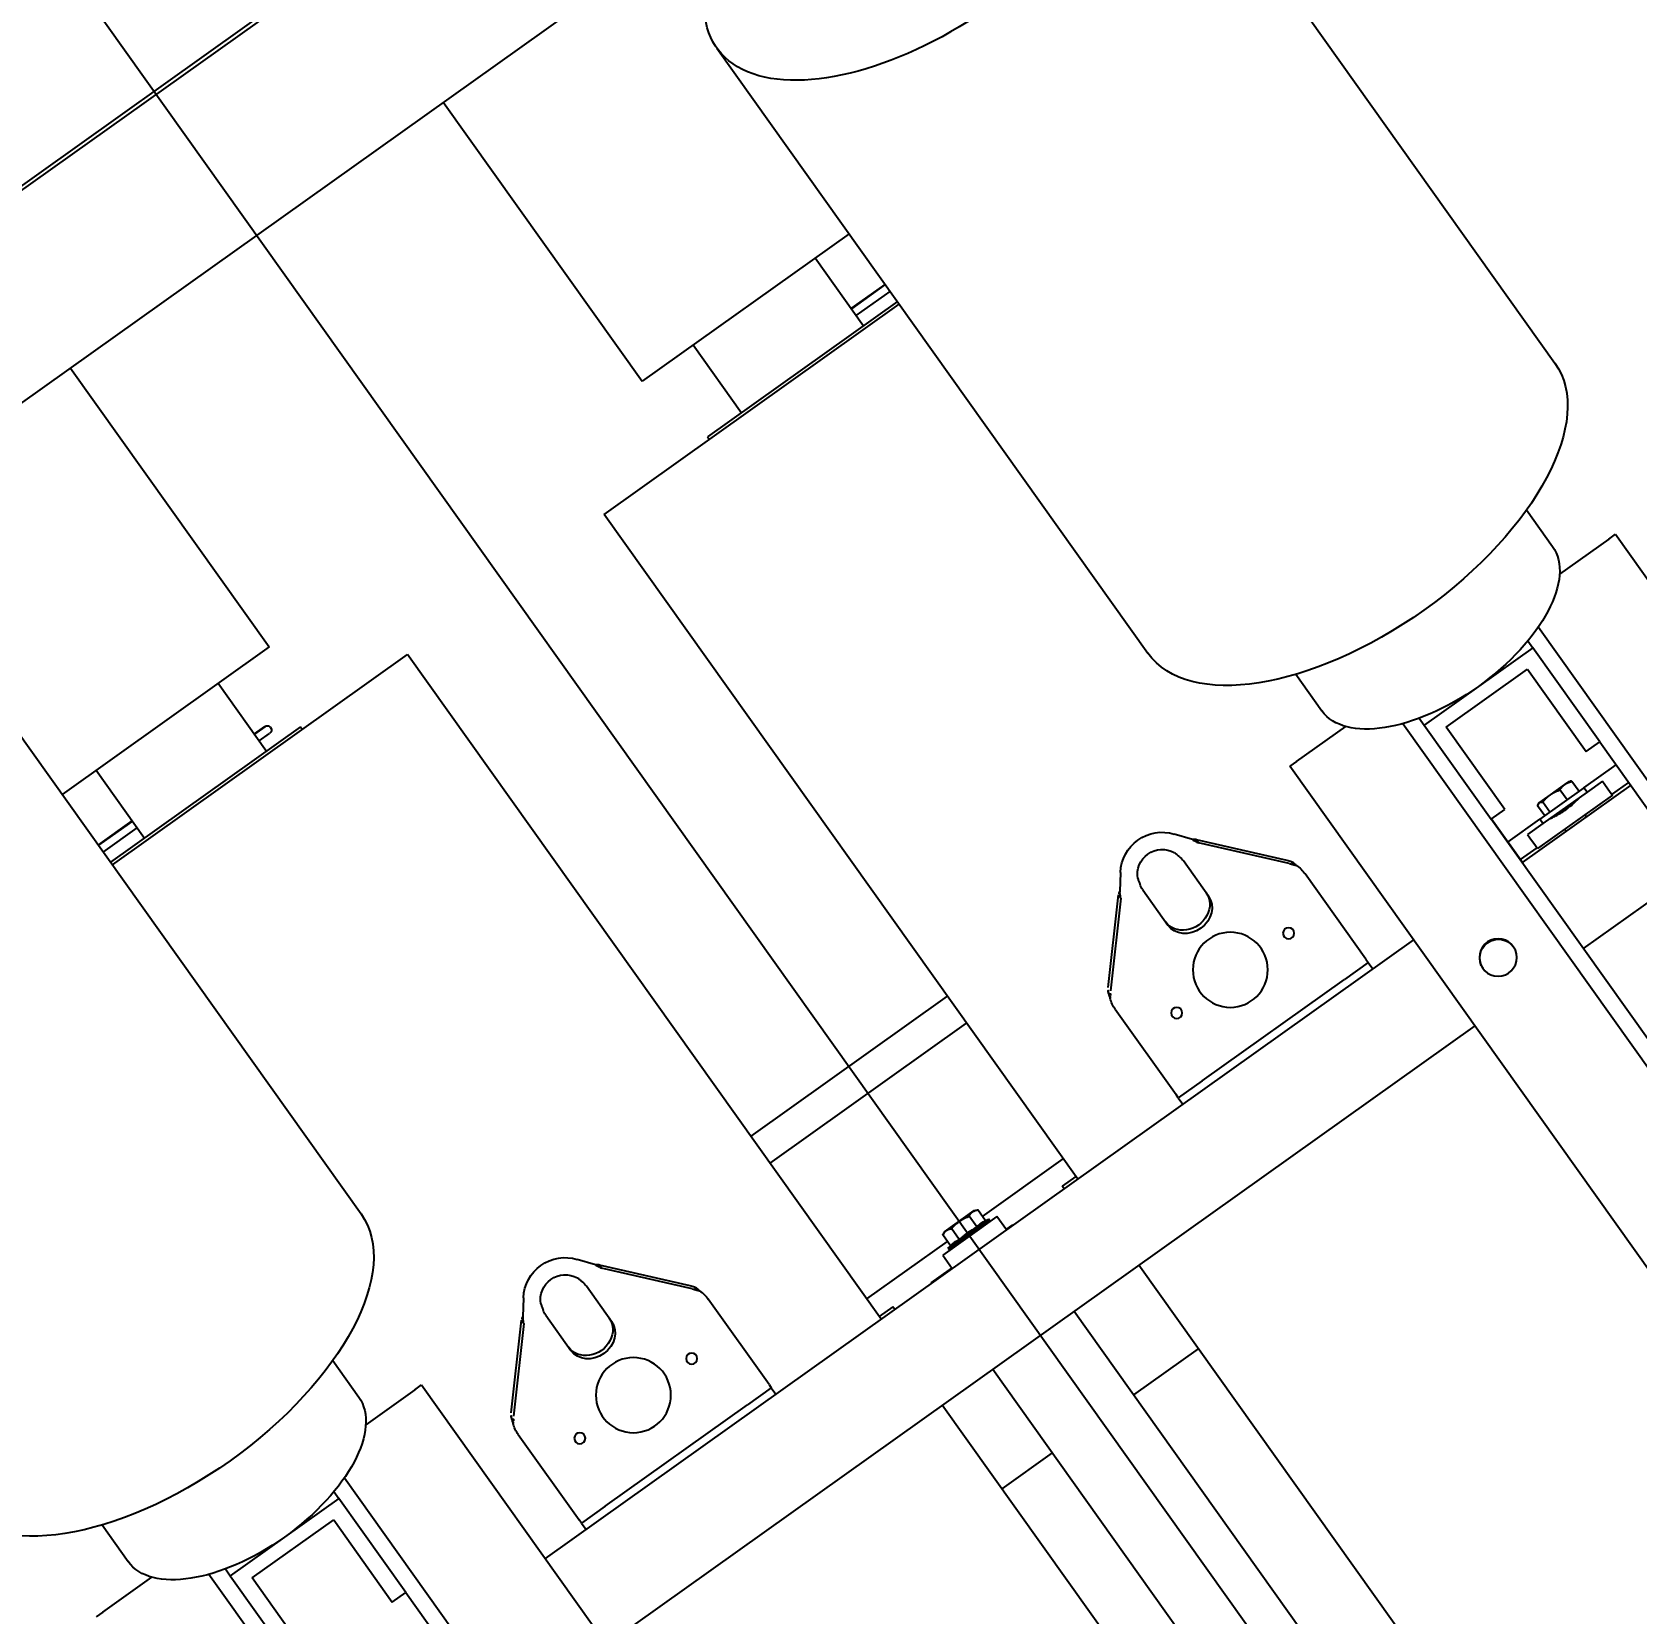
# Model space of a CAD drawing. Header units: feet. Extents: x 2321988 to 2329858, y 6722724 to 6730499.
# Drawn here: x 2326045.194 to 2326047.201, y 6726812.831 to 6726814.809 of the extents above; entities that cross this region are included whole.
import ezdxf

# ---------------------------------------------------------------- set-up
doc = ezdxf.new("R2010")
doc.units = ezdxf.units.FT
doc.header["$MEASUREMENT"] = 0
doc.header["$PDSIZE"] = 5
for name, color, linetype in [('BESS Dimensions', 3, 'Continuous'), ('C-BESS-EQUIPMENT', 255, 'Continuous'), ('Midpoint Site Plan$0$C-SWIR', 8, 'Continuous')]:
    doc.layers.add(name, color=color, linetype=linetype)
doc.styles.add('TG_DIMS', font='arial.ttf')
doc.dimstyles.new('TG-PROPOSED-ANNO', dxfattribs={"dimtxt": 0.1, "dimasz": 0.1, "dimexe": 0.05, "dimexo": 0.05, "dimgap": 0.02, "dimtad": 0, "dimtih": 1, "dimtoh": 1, "dimdsep": 46, "dimtxsty": 'TG_DIMS', "dimcen": 0, "dimclrd": 256, "dimclre": 256, "dimclrt": 256, "dimaunit": 1, "dimadec": 6, "dimazin": 2, "dimtfac": 1, "dimtofl": 0, "dimtmove": 1, "dimatfit": 3, "dimfxl": 1, "dimtolj": 1, "dimtzin": 0, "dimarcsym": 0})

# ---------------------------------------------------------------- blocks, each defined once
blk = doc.blocks.new('Midpoint Site Plan$0$GA 34.5kV 10MVAR Cap Bank top')
at = {"color": 0}
for p, q in [((-8, -21.005), (-8, 20.995)), ((8, 20.995), (8, -21.005)), ((14, -21.005), (14, 20.995)), ((-12.25, 20.533), (-12.25, -20.543)), ((-9.75, -20.543), (-9.75, 20.533)), ((9.75, 20.533), (9.75, -20.543)), ((12.25, -20.543), (12.25, 20.533)), ((-10, -18.605), (-10, 18.595)), ((10, 18.595), (10, -18.605)), ((12, -18.605), (12, 18.595)), ((-0.88, -16.225), (-0.88, 16.225)), ((0.62, -16.225), (0.62, 16.225)), ((-1.81, -4.055), (-1.81, -16.225)), ((1.81, -4.055), (1.81, -16.225)), ((-1.81, -14.68), (-0.88, -14.68)), ((0.62, -14.68), (1.81, -14.68)), ((8, -16.225), (-8, -16.225)), ((12, -16.225), (10, -16.225)), ((8, -17.805), (-8, -17.805)), ((-7.25, -17.925), (-7.25, -17.805)), ((-3.75, -17.925), (-3.75, -17.805)), ((-1.81, -17.805), (-1.81, -30.055)), ((-1.56, -17.805), (-1.56, -17.855)), ((-0.88, -17.816), (-0.88, -17.805)), ((-0.88, -17.816), (-0.5, -17.816)), ((-0.5, -18.055), (-0.5, -17.805)), ((0.5, -17.805), (0.5, -18.055)), ((0.5, -17.816), (0.62, -17.816)), ((0.62, -17.816), (0.62, -17.805)), ((1.56, -17.805), (1.56, -17.855)), ((1.81, -17.805), (1.81, -30.055)), ((3.75, -17.925), (3.75, -17.805)), ((7.25, -17.925), (7.25, -17.805)), ((12, -17.805), (10, -17.805)), ((10.008, -18.605), (10.008, -17.805)), ((10.813, -17.842), (10.813, -17.805)), ((11.188, -17.842), (11.188, -17.805)), ((-6.81, -17.925), (-7.25, -17.925)), ((-7.25, -17.925), (-7.25, -17.985)), ((-7.25, -19.556), (-7.25, -17.985)), ((-6.81, -17.925), (-4.19, -17.925)), ((-3.75, -17.925), (-4.19, -17.925)), ((-3.75, -17.985), (-3.75, -17.925)), ((-3.75, -17.985), (-3.75, -19.556)), ((-1.56, -17.855), (-1.81, -17.855)), ((0.5, -18.055), (-0.5, -18.055)), ((-0.373, -18.059), (-0.37, -18.06)), ((-0.373, -18.075), (-0.373, -18.059)), ((-0.373, -18.075), (-0.373, -18.059)), ((-0.37, -18.059), (-0.342, -18.061)), ((-0.35, -18.075), (-0.37, -18.059)), ((-0.37, -18.075), (-0.37, -18.059)), ((-0.352, -18.061), (-0.351, -18.059)), ((-0.351, -18.059), (-0.342, -18.06)), ((-0.342, -18.059), (-0.291, -18.064)), ((-0.303, -18.075), (-0.342, -18.059)), ((-0.342, -18.075), (-0.342, -18.059)), ((-0.311, -18.062), (-0.304, -18.059)), ((-0.304, -18.059), (-0.291, -18.06)), ((-0.291, -18.059), (-0.219, -18.066)), ((-0.235, -18.075), (-0.291, -18.059)), ((-0.291, -18.075), (-0.291, -18.059)), ((-0.251, -18.063), (-0.237, -18.059)), ((-0.237, -18.059), (-0.219, -18.061)), ((-0.219, -18.059), (-0.14, -18.071)), ((-0.152, -18.075), (-0.219, -18.059)), ((-0.219, -18.075), (-0.219, -18.059)), ((-0.058, -18.075), (-0.133, -18.059)), ((-0.133, -18.075), (-0.133, -18.059)), ((-0.038, -18.059), (-0.038, -18.071)), ((0.04, -18.075), (-0.038, -18.059)), ((-0.038, -18.075), (-0.038, -18.059)), ((0.06, -18.059), (0.018, -18.071)), ((0.135, -18.075), (0.06, -18.059)), ((0.06, -18.075), (0.06, -18.059)), ((0.154, -18.059), (0.098, -18.067)), ((0.221, -18.075), (0.154, -18.059)), ((0.154, -18.075), (0.154, -18.059)), ((0.237, -18.059), (0.179, -18.065)), ((0.219, -18.059), (0.189, -18.064)), ((0.219, -18.061), (0.219, -18.059)), ((0.292, -18.075), (0.237, -18.059)), ((0.237, -18.075), (0.237, -18.059)), ((0.291, -18.059), (0.251, -18.063)), ((0.304, -18.059), (0.252, -18.064)), ((0.291, -18.06), (0.291, -18.059)), ((0.343, -18.075), (0.304, -18.059)), ((0.304, -18.075), (0.304, -18.059)), ((0.351, -18.059), (0.311, -18.062)), ((0.342, -18.059), (0.311, -18.062)), ((0.342, -18.06), (0.342, -18.059)), ((0.371, -18.075), (0.351, -18.059)), ((0.351, -18.075), (0.351, -18.059)), ((0.373, -18.059), (0.352, -18.061)), ((0.37, -18.059), (0.352, -18.061)), ((0.37, -18.06), (0.37, -18.059)), ((0.373, -18.075), (0.373, -18.059)), ((1.81, -17.855), (1.56, -17.855)), ((4.19, -17.925), (3.75, -17.925)), ((3.75, -17.925), (3.75, -17.985)), ((3.75, -19.556), (3.75, -17.985)), ((4.19, -17.925), (6.81, -17.925)), ((7.25, -17.925), (6.81, -17.925)), ((7.25, -17.985), (7.25, -17.925)), ((7.25, -17.985), (7.25, -19.556)), ((10.008, -17.855), (10.31, -17.855)), ((10.31, -17.898), (10.31, -17.842)), ((11.69, -17.842), (10.31, -17.842)), ((10.31, -18.04), (10.31, -17.898)), ((10.31, -18.1), (10.31, -18.04)), ((11.69, -17.898), (11.69, -17.842)), ((11.69, -17.855), (12, -17.855)), ((11.69, -18.04), (11.69, -17.898)), ((11.69, -18.1), (11.69, -18.04)), ((-1.81, -18.18), (-0.324, -18.18)), ((-0.373, -18.075), (-0.375, -18.075)), ((-0.375, -18.075), (-0.375, -18.091)), ((0.375, -18.091), (-0.375, -18.091)), ((-0.37, -18.075), (-0.373, -18.075)), ((-0.35, -18.075), (-0.37, -18.075)), ((-0.342, -18.075), (-0.35, -18.075)), ((-0.303, -18.075), (-0.342, -18.075)), ((-0.324, -18.101), (-0.324, -18.3)), ((-0.274, -18.325), (-0.324, -18.3)), ((-0.291, -18.075), (-0.303, -18.075)), ((-0.235, -18.075), (-0.291, -18.075)), ((-0.219, -18.075), (-0.235, -18.075)), ((-0.231, -18.065), (-0.219, -18.066)), ((-0.152, -18.075), (-0.219, -18.075)), ((-0.161, -18.101), (-0.161, -18.3)), ((-0.133, -18.075), (-0.152, -18.075)), ((-0.14, -18.071), (-0.133, -18.072)), ((-0.058, -18.075), (-0.133, -18.075)), ((-0.038, -18.075), (-0.058, -18.075)), ((-0.038, -18.075), (-0.038, -18.071)), ((0.04, -18.075), (-0.038, -18.075)), ((0.06, -18.075), (0.04, -18.075)), ((0.135, -18.075), (0.06, -18.075)), ((0.154, -18.075), (0.135, -18.075)), ((0.221, -18.075), (0.154, -18.075)), ((0.163, -18.101), (0.163, -18.3)), ((0.237, -18.075), (0.221, -18.075)), ((0.292, -18.075), (0.237, -18.075)), ((0.274, -18.325), (0.324, -18.3)), ((0.304, -18.075), (0.292, -18.075)), ((0.343, -18.075), (0.304, -18.075)), ((0.324, -18.101), (0.324, -18.3)), ((0.324, -18.18), (1.81, -18.18)), ((0.351, -18.075), (0.343, -18.075)), ((0.371, -18.075), (0.351, -18.075)), ((0.373, -18.075), (0.371, -18.075)), ((0.375, -18.075), (0.373, -18.075)), ((0.375, -18.075), (0.375, -18.091)), ((10.008, -18.18), (10.594, -18.18)), ((10.594, -18.1), (10.31, -18.1)), ((11.407, -18.1), (10.594, -18.1)), ((10.594, -18.1), (10.594, -18.18)), ((11.407, -18.18), (10.594, -18.18)), ((10.684, -18.18), (10.684, -18.364)), ((10.778, -18.18), (10.778, -18.364)), ((10.813, -18.1), (10.813, -18.085)), ((11.094, -18.18), (11.094, -18.364)), ((11.188, -18.1), (11.188, -18.085)), ((11.316, -18.18), (11.316, -18.364)), ((11.407, -18.1), (11.407, -18.18)), ((11.69, -18.1), (11.407, -18.1)), ((11.407, -18.18), (12, -18.18)), ((-0.274, -18.325), (0.274, -18.325)), ((10.719, -18.389), (10.706, -18.382)), ((10.719, -18.389), (10.731, -18.389)), ((10.731, -18.389), (10.936, -18.389)), ((10.936, -18.389), (11.205, -18.389)), ((11.205, -18.389), (11.281, -18.389)), ((11.281, -18.389), (11.294, -18.382)), ((-12, -20.338), (-12, -18.605)), ((-11.75, -18.605), (-11.75, -20.121)), ((-10.25, -20.121), (-10.25, -18.605)), ((-10.25, -18.605), (-10, -18.605)), ((-10, -18.605), (-10, -20.338)), ((10, -20.338), (10, -18.605)), ((10, -18.605), (10.25, -18.605)), ((10.25, -18.605), (10.25, -20.121)), ((11.75, -20.121), (11.75, -18.605)), ((11.75, -18.605), (12, -18.605)), ((12, -18.605), (12, -20.338)), ((-7.19, -19.765), (-7.19, -19.792)), ((-7.19, -19.792), (-7.19, -19.825)), ((-6.216, -20.867), (-7.146, -19.824)), ((-7.146, -19.884), (-6.216, -20.927)), ((-3.854, -19.824), (-4.784, -20.867)), ((-4.784, -20.927), (-3.854, -19.884)), ((-3.81, -19.792), (-3.81, -19.765)), ((-3.81, -19.825), (-3.81, -19.792)), ((3.81, -19.765), (3.81, -19.792)), ((3.81, -19.792), (3.81, -19.825)), ((4.784, -20.867), (3.854, -19.824)), ((3.854, -19.884), (4.784, -20.927)), ((7.146, -19.824), (6.216, -20.867)), ((6.216, -20.927), (7.146, -19.884)), ((7.19, -19.792), (7.19, -19.765)), ((7.19, -19.825), (7.19, -19.792)), ((-11.75, -20.121), (-10.25, -20.121)), ((-5.875, -20.776), (-5.875, -20.126)), ((-5.125, -20.126), (-5.125, -20.776)), ((5.125, -20.776), (5.125, -20.126)), ((5.875, -20.126), (5.875, -20.776)), ((10.25, -20.121), (11.75, -20.121)), ((-10, -20.338), (-12, -20.338)), ((-12, -20.465), (-12, -20.338)), ((-10, -20.465), (-10, -20.338)), ((12, -20.338), (10, -20.338)), ((10, -20.465), (10, -20.338)), ((12, -20.465), (12, -20.338)), ((-1.81, -20.68), (1.81, -20.68)), ((-6.216, -20.901), (-6.216, -20.867)), ((-6.216, -20.927), (-6.216, -20.901)), ((-4.784, -20.867), (-4.784, -20.901)), ((-4.784, -20.901), (-4.784, -20.927)), ((4.784, -20.901), (4.784, -20.867)), ((4.784, -20.927), (4.784, -20.901)), ((6.216, -20.867), (6.216, -20.901)), ((6.216, -20.901), (6.216, -20.927)), ((-13.875, -21.005), (-14, -21.005)), ((-13.875, -21.005), (-12.971, -21.005)), ((-8.125, -21.005), (-9.029, -21.005)), ((-8.125, -21.005), (-8, -21.005)), ((-5.995, -21.185), (-6.17, -20.957)), ((-4.83, -20.957), (-5.005, -21.185)), ((1.81, -21.18), (-1.81, -21.18)), ((5.005, -21.185), (4.83, -20.957)), ((6.17, -20.957), (5.995, -21.185)), ((8.125, -21.005), (8, -21.005)), ((8.125, -21.005), (9.029, -21.005)), ((13.875, -21.005), (12.971, -21.005)), ((13.875, -21.005), (14, -21.005)), ((-13.125, -22.077), (-13.125, -21.403)), ((-8.875, -22.077), (-8.875, -21.403)), ((8.875, -22.077), (8.875, -21.403)), ((13.125, -22.077), (13.125, -21.403)), ((-7.25, -34.772), (-7.25, -23.622)), ((7.25, -34.772), (7.25, -23.622)), ((14.75, -34.772), (14.75, -23.622)), ((-7.25, -30.055), (-1.81, -30.055)), ((-3.75, -30.102), (-7.25, -30.102)), ((-6.625, -31.352), (-6.625, -30.102)), ((-4.375, -31.352), (-4.375, -30.102)), ((-3.75, -30.102), (-3.75, -30.055)), ((1.81, -30.055), (7.25, -30.055)), ((3.75, -30.102), (3.75, -30.055)), ((7.25, -30.102), (3.75, -30.102)), ((4.375, -31.352), (4.375, -30.102)), ((6.625, -31.352), (6.625, -30.102)), ((-7.25, -30.291), (-6.625, -30.291)), ((-4.375, -30.291), (-4.184, -30.291)), ((6.625, -30.291), (7.25, -30.291)), ((-6.625, -30.416), (-7.25, -30.416)), ((-7.25, -30.416), (-6.625, -30.416)), ((-7.25, -30.419), (-6.625, -30.419)), ((-4.184, -30.416), (-4.375, -30.416)), ((-4.375, -30.416), (-4.184, -30.416)), ((-4.375, -30.419), (-4.184, -30.419)), ((-4.184, -30.416), (-4.184, -30.416)), ((-4.12, -30.355), (-4.12, -30.355)), ((-4.12, -30.355), (-4.12, -30.355)), ((7.25, -30.416), (6.625, -30.416)), ((6.625, -30.416), (7.25, -30.416)), ((6.625, -30.419), (7.25, -30.419)), ((-3.435, -31.352), (-7.25, -31.352)), ((-3.435, -36.491), (-3.435, -31.352)), ((7.25, -31.352), (3.435, -31.352)), ((3.435, -36.491), (3.435, -31.352)), ((-23.5, -36.491), (23.5, -36.491)), ((-23.5, -39.089), (23.5, -39.089)), ((-23.5, -39.145), (23.5, -39.145))]:
    blk.add_line(p, q, dxfattribs=at)
for centre, radius in [((8.88, -16.855), 0.281), ((-5.5, -19.036), 0.563), ((5.5, -19.036), 0.563), ((-6.53, -18.976), 0.0835), ((-4.47, -18.976), 0.0835), ((4.47, -18.976), 0.0835), ((6.53, -18.976), 0.0835)]:
    blk.add_circle(centre, radius, dxfattribs=at)
for centre, radius, start, end in [((8.88, -16.845), 0.281, 181.0196, 358.9804), ((-0.207, -18.055), 0.02, 334.6396, 0), ((0.208, -18.055), 0.02, 180, 206.9335), ((0.813, -12.21), 6, 258.5788, 259.0707), ((-0.813, -12.21), 6, 280.9232, 281.4212), ((-6.75, -19.556), 0.5, 180, 200.985), ((-4.25, -19.556), 0.5, 339.015, 0), ((4.25, -19.556), 0.5, 180, 200.985), ((6.75, -19.556), 0.5, 339.015, 0), ((-5.5, -20.803), 0.625, 217.661, 322.339), ((-5.5, -20.793), 0.375, 206.0241, 333.9759), ((5.5, -20.803), 0.625, 217.661, 322.339), ((5.5, -20.793), 0.375, 206.0241, 333.9759), ((-4.184, -30.355), 0.0642, 0, 90), ((-4.184, -30.355), 0.0642, 270, 0)]:
    blk.add_arc(centre, radius, start, end, dxfattribs=at)
for centre, major_axis, ratio, start_param, end_param in [((-6.75, -19.559), (-0.5, 0), 0.866025, 0.496383, 0.657309), ((-6.75, -19.619), (0.5, 0), 0.866025, 3.637975, 3.798902), ((-5.5, -20.126), (-0.375, 0), 0.866025, 3.141593, 6.283185), ((-5.5, -20.186), (0.375, 0), 0.866025, 0, 3.141593), ((-4.25, -19.559), (-0.5, 0), 0.866025, 2.484284, 2.64521), ((-4.25, -19.619), (0.5, 0), 0.866025, 5.625876, 5.786803), ((4.25, -19.559), (-0.5, 0), 0.866025, 0.496383, 0.657309), ((4.25, -19.619), (0.5, 0), 0.866025, 3.637975, 3.798902), ((5.5, -20.126), (-0.375, 0), 0.866025, 3.141593, 6.283185), ((5.5, -20.186), (0.375, 0), 0.866025, 0, 3.141593), ((6.75, -19.559), (-0.5, 0), 0.866025, 2.484284, 2.64521), ((6.75, -19.619), (0.5, 0), 0.866025, 5.625876, 5.786803), ((-11, -21.403), (-2.125, 0), 0.5, 3.141593, 6.283185), ((11, -21.403), (-2.125, 0), 0.5, 3.141593, 6.283185), ((-5.5, -20.776), (-0.375, 0), 0.866025, 0, 0.285097), ((-5.5, -20.776), (0.375, 0), 0.866025, 5.998088, 6.283185), ((5.5, -20.776), (-0.375, 0), 0.866025, 0, 0.285097), ((5.5, -20.776), (0.375, 0), 0.866025, 5.998088, 6.283185), ((-11, -23.622), (-3.75, 0), 0.5, 3.141593, 6.283185), ((11, -23.622), (-3.75, 0), 0.5, 3.141593, 6.283185), ((11, -34.772), (-3.75, 0), 0.5, 2.173251, 7.251527)]:
    blk.add_ellipse(centre, major_axis=major_axis, ratio=ratio, start_param=start_param, end_param=end_param, dxfattribs=at)
for points, knots in [([(-0.324, -18.101), (-0.297, -18.106), (-0.27, -18.109), (-0.243, -18.109), (-0.216, -18.109), (-0.189, -18.106), (-0.161, -18.101)], [-0.4103581, -0.4103581, -0.4103581, -0.4103581, 0, 0, 0, 0.4103581, 0.4103581, 0.4103581, 0.4103581]), ([(-0.161, -18.101), (-0.107, -18.106), (-0.053, -18.109), (0.001, -18.109), (0.055, -18.109), (0.109, -18.106), (0.163, -18.101)], [-0.4103581, -0.4103581, -0.4103581, -0.4103581, 0, 0, 0, 0.4103581, 0.4103581, 0.4103581, 0.4103581]), ([(0.163, -18.101), (0.19, -18.106), (0.217, -18.109), (0.244, -18.109), (0.271, -18.109), (0.297, -18.106), (0.324, -18.101)], [-0.4103581, -0.4103581, -0.4103581, -0.4103581, 0, 0, 0, 0.4103581, 0.4103581, 0.4103581, 0.4103581]), ([(10.719, -18.1), (10.719, -18.1), (10.726, -18.099), (10.755, -18.094), (10.776, -18.09), (10.826, -18.083), (10.858, -18.08), (10.927, -18.075), (10.965, -18.073), (11, -18.073)], [3.234507, 3.234507, 3.234507, 3.234507, 3.504043, 3.504043, 3.77358, 3.77358, 4.043128, 4.043128, 4.312676, 4.312676, 4.312676, 4.312676]), ([(11, -18.073), (11.035, -18.073), (11.073, -18.075), (11.142, -18.08), (11.174, -18.083), (11.224, -18.09), (11.245, -18.094), (11.274, -18.099), (11.281, -18.1), (11.281, -18.1)], [0, 0, 0, 0, 0.269548, 0.269548, 0.539096, 0.539096, 0.808633, 0.808633, 1.078169, 1.078169, 1.078169, 1.078169]), ([(-7.19, -19.825), (-7.195, -19.812), (-7.2, -19.797), (-7.209, -19.767), (-7.213, -19.751), (-7.217, -19.735)], [0, 0, 0, 0, 0.1255988, 0.1255988, 0.2507427, 0.2507427, 0.2507427, 0.2507427]), ([(-7.217, -19.735), (-7.213, -19.741), (-7.209, -19.746), (-7.201, -19.755), (-7.196, -19.76), (-7.19, -19.765)], [0, 0, 0, 0, 0.05158379, 0.05158379, 0.09496228, 0.09496228, 0.09496228, 0.09496228]), ([(-3.783, -19.735), (-3.787, -19.751), (-3.791, -19.767), (-3.8, -19.797), (-3.805, -19.812), (-3.81, -19.825)], [0, 0, 0, 0, 0.1248201, 0.1248201, 0.250094, 0.250094, 0.250094, 0.250094]), ([(-3.81, -19.765), (-3.804, -19.76), (-3.799, -19.755), (-3.791, -19.746), (-3.787, -19.741), (-3.783, -19.735)], [0, 0, 0, 0, 0.0672131, 0.0672131, 0.1471399, 0.1471399, 0.1471399, 0.1471399]), ([(3.81, -19.825), (3.805, -19.812), (3.8, -19.797), (3.791, -19.767), (3.787, -19.751), (3.783, -19.735)], [0, 0, 0, 0, 0.1255988, 0.1255988, 0.2507427, 0.2507427, 0.2507427, 0.2507427]), ([(3.783, -19.735), (3.787, -19.741), (3.791, -19.746), (3.799, -19.755), (3.804, -19.76), (3.81, -19.765)], [0, 0, 0, 0, 0.05158379, 0.05158379, 0.09496228, 0.09496228, 0.09496228, 0.09496228]), ([(7.217, -19.735), (7.213, -19.751), (7.209, -19.767), (7.2, -19.797), (7.195, -19.812), (7.19, -19.825)], [0, 0, 0, 0, 0.1248201, 0.1248201, 0.250094, 0.250094, 0.250094, 0.250094]), ([(7.19, -19.765), (7.196, -19.76), (7.201, -19.755), (7.209, -19.746), (7.213, -19.741), (7.217, -19.735)], [0, 0, 0, 0, 0.0672131, 0.0672131, 0.1471399, 0.1471399, 0.1471399, 0.1471399]), ([(-6.216, -20.867), (-6.208, -20.881), (-6.201, -20.896), (-6.185, -20.926), (-6.178, -20.942), (-6.17, -20.957)], [0, 0, 0, 0, 0.1331494, 0.1331494, 0.2662988, 0.2662988, 0.2662988, 0.2662988]), ([(-6.17, -20.957), (-6.178, -20.952), (-6.185, -20.947), (-6.201, -20.937), (-6.208, -20.932), (-6.216, -20.927)], [0, 0, 0, 0, 0.0704092, 0.0704092, 0.1408185, 0.1408185, 0.1408185, 0.1408185]), ([(-5.837, -20.957), (-5.842, -20.942), (-5.846, -20.926), (-5.854, -20.896), (-5.857, -20.881), (-5.86, -20.867)], [0, 0, 0, 0, 0.1244655, 0.1244655, 0.2485612, 0.2485612, 0.2485612, 0.2485612]), ([(-5.14, -20.867), (-5.143, -20.881), (-5.146, -20.896), (-5.154, -20.926), (-5.158, -20.942), (-5.163, -20.957)], [0, 0, 0, 0, 0.1235139, 0.1235139, 0.2473959, 0.2473959, 0.2473959, 0.2473959]), ([(-4.83, -20.957), (-4.822, -20.942), (-4.815, -20.926), (-4.799, -20.896), (-4.792, -20.881), (-4.784, -20.867)], [0, 0, 0, 0, 0.1331494, 0.1331494, 0.2662988, 0.2662988, 0.2662988, 0.2662988]), ([(-4.784, -20.927), (-4.792, -20.932), (-4.799, -20.937), (-4.815, -20.947), (-4.822, -20.952), (-4.83, -20.957)], [0, 0, 0, 0, 0.0704092, 0.0704092, 0.1408185, 0.1408185, 0.1408185, 0.1408185]), ([(4.784, -20.867), (4.792, -20.881), (4.799, -20.896), (4.815, -20.926), (4.822, -20.942), (4.83, -20.957)], [0, 0, 0, 0, 0.1331494, 0.1331494, 0.2662988, 0.2662988, 0.2662988, 0.2662988]), ([(4.83, -20.957), (4.822, -20.952), (4.815, -20.947), (4.799, -20.937), (4.792, -20.932), (4.784, -20.927)], [0, 0, 0, 0, 0.0704092, 0.0704092, 0.1408185, 0.1408185, 0.1408185, 0.1408185]), ([(5.163, -20.957), (5.158, -20.942), (5.154, -20.926), (5.146, -20.896), (5.143, -20.881), (5.14, -20.867)], [0, 0, 0, 0, 0.1244655, 0.1244655, 0.2485612, 0.2485612, 0.2485612, 0.2485612]), ([(5.86, -20.867), (5.857, -20.881), (5.854, -20.896), (5.846, -20.926), (5.842, -20.942), (5.837, -20.957)], [0, 0, 0, 0, 0.1235139, 0.1235139, 0.2473959, 0.2473959, 0.2473959, 0.2473959]), ([(6.17, -20.957), (6.178, -20.942), (6.185, -20.926), (6.201, -20.896), (6.208, -20.881), (6.216, -20.867)], [0, 0, 0, 0, 0.1331494, 0.1331494, 0.2662988, 0.2662988, 0.2662988, 0.2662988]), ([(6.216, -20.927), (6.208, -20.932), (6.201, -20.937), (6.185, -20.947), (6.178, -20.952), (6.17, -20.957)], [0, 0, 0, 0, 0.0704092, 0.0704092, 0.1408185, 0.1408185, 0.1408185, 0.1408185])]:
    blk.add_open_spline(points, degree=3, knots=knots, dxfattribs=at)
for points, weights in [([(-0.324, -18.3), (-0.243, -18.341), (-0.161, -18.3)], [1, 1.15470053838, 1]), ([(-0.324, -18.3), (-0.324, -18.3), (-0.324, -18.3)], [1.00104268368, 1.00052311071, 1]), ([(-0.161, -18.3), (0.001, -18.341), (0.163, -18.3)], [1, 1.15470053838, 1]), ([(0.163, -18.3), (0.244, -18.341), (0.324, -18.3)], [1, 1.15470053838, 1]), ([(10.684, -18.364), (10.709, -18.389), (10.731, -18.389)], [1, 1.0379548493, 1]), ([(10.731, -18.389), (10.753, -18.389), (10.778, -18.364)], [1, 1.0379548493, 1]), ([(10.778, -18.364), (10.862, -18.389), (10.936, -18.389)], [1, 1.0379548493, 1]), ([(10.936, -18.389), (11.009, -18.389), (11.094, -18.364)], [1, 1.0379548493, 1]), ([(11.094, -18.364), (11.153, -18.389), (11.205, -18.389)], [1, 1.0379548493, 1]), ([(11.205, -18.389), (11.257, -18.389), (11.316, -18.364)], [1, 1.0379548493, 1]), ([(11.316, -18.364), (11.304, -18.376), (11.294, -18.382)], [1, 1.01739400218, 1.01884530837])]:
    blk.add_rational_spline(points, weights, degree=2, dxfattribs=at)
blk = doc.blocks.new('*D110')
at = {"layer": 'BESS Dimensions', "lineweight": -2, "transparency": 16777216}
for p, q in [((2325959.3419, 6726878.5788), (2325907.9067, 6726841.9324)), ((2325917.7814, 6726836.6894), (2325957.7158, 6726780.6393)), ((2326007.7221, 6726710.4528), (2325967.7877, 6726766.5029)), ((2326060.8878, 6726736.0536), (2326009.4525, 6726699.4072))]:
    blk.add_line(p, q, dxfattribs=at)
at = {"layer": 'BESS Dimensions', "transparency": 16777216}
for points in [[(2325919.1388, 6726837.6565), (2325916.424, 6726835.7223), (2325911.9788, 6726844.8337)], [(2326009.0794, 6726711.4199), (2326006.3647, 6726709.4857), (2326013.5247, 6726702.3085)]]:
    blk.add_solid(points, dxfattribs=at)
at = {"layer": 'Defpoints', "color": 0, "transparency": 16777216}
for p in [(2325963.414, 6726881.4801), (2326064.9599, 6726738.9549), (2326013.5247, 6726702.3085)]:
    blk.add_point(p, dxfattribs=at)
at = {"layer": 'BESS Dimensions', "transparency": 16777216, "insert": (2325962.7517, 6726773.5711), "char_height": 10, "attachment_point": 5, "style": 'TG_DIMS'}
blk.add_mtext("\\A1;175'", dxfattribs=at)

msp = doc.modelspace()

# ---------------------------------------------------------------- linework, layer by layer
at = {"layer": 'Midpoint Site Plan$0$C-SWIR'}
msp.add_line((2326007.2015, 6726868.2737), (2326056.7188, 6726798.7735), dxfattribs=at)

# ---------------------------------------------------------------- block references
at = {"layer": 'C-BESS-EQUIPMENT', "xscale": -0.08333333333333331, "yscale": 0.08333333333333331, "zscale": 0.08333333333333331, "rotation": 215.4689808292026}
msp.add_blockref('Midpoint Site Plan$0$GA 34.5kV 10MVAR Cap Bank top', (2326047.2395, 6726812.0781), dxfattribs=at)

# ---------------------------------------------------------------- dimensions: what is measured, and where the dimension line sits
at = {"layer": 'BESS Dimensions'}
dim = msp.add_aligned_dim(p1=(2325963.414, 6726881.4801), p2=(2326064.9599, 6726738.9549), distance=-63.1549, dimstyle='TG-PROPOSED-ANNO', override={"dimscale": 50, "dimpost": "'"}, dxfattribs=at)
dim.commit()
dim.dimension.update_dxf_attribs({"geometry": '*D110', "text_midpoint": (2325962.7517, 6726773.5711)})

doc.saveas('drawing.dxf')
